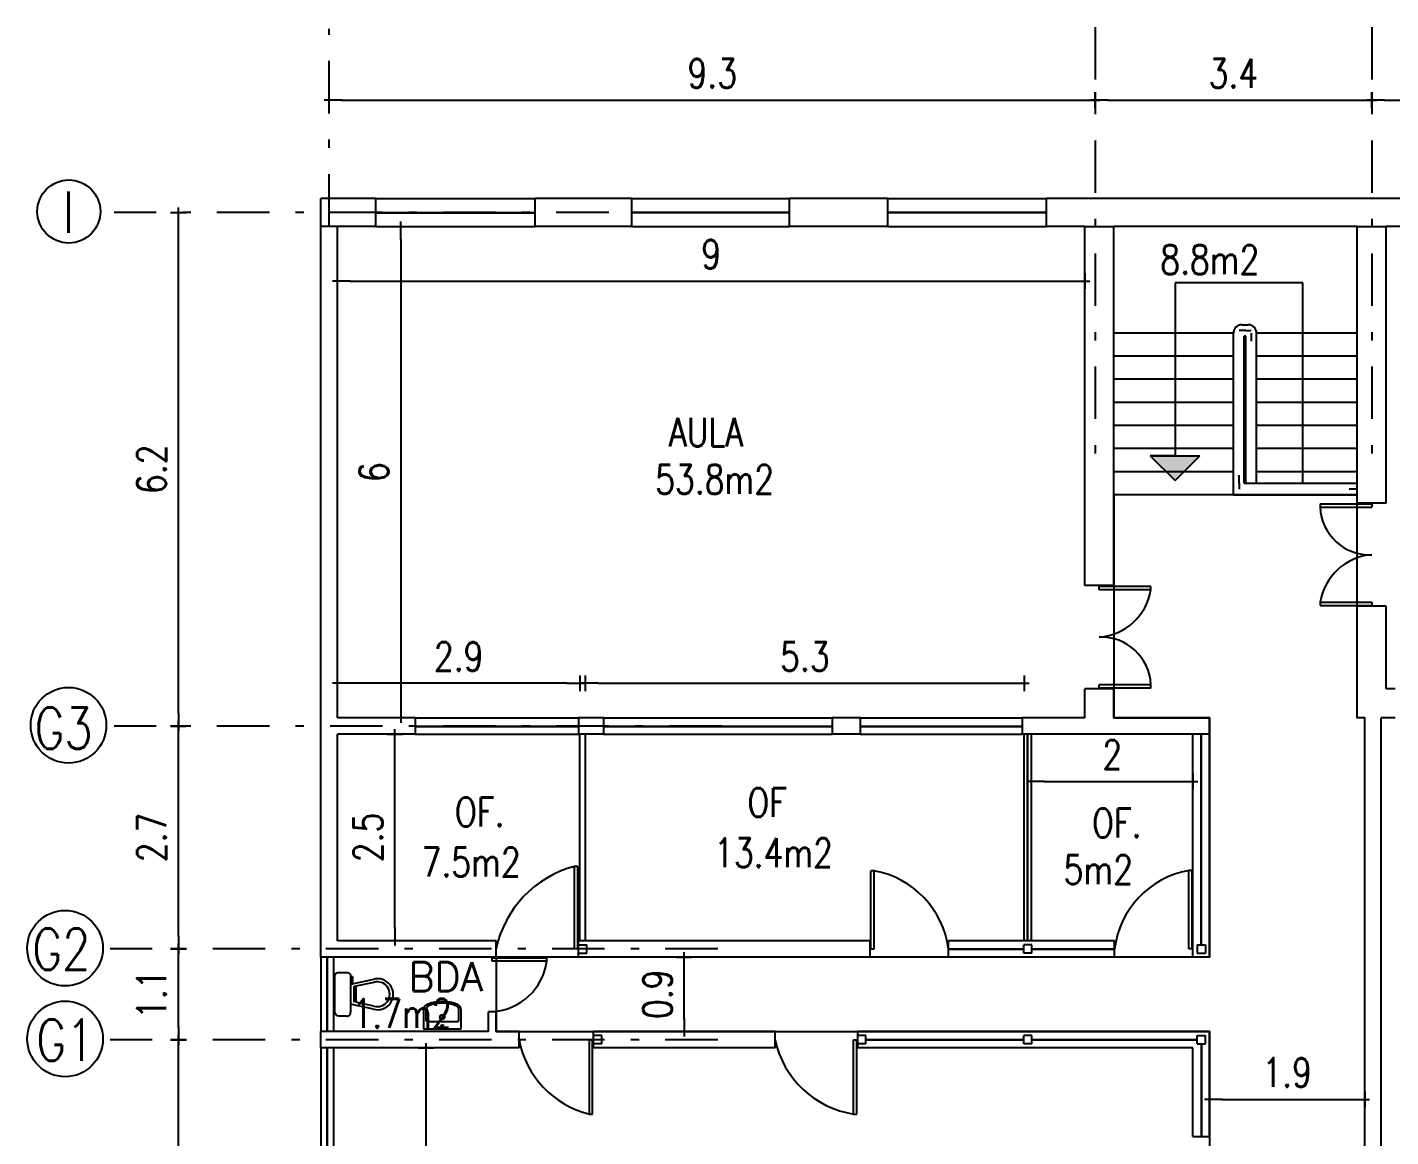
# Model space of a CAD drawing. Extents: x -3099 to -2751, y 5130 to 5248.
# Drawn here: x -3009.63 to -2993.12, y 5214.09 to 5227.53 of the extents above; entities that cross this region are included whole.
import ezdxf

# ---------------------------------------------------------------- set-up
doc = ezdxf.new("R2010")
doc.units = 0
doc.header["$MEASUREMENT"] = 0
doc.linetypes.add('ACAD_ISO07W100', pattern=[3, 0, -3])
doc.linetypes.add('DASHDOT', pattern=[25.4, 12.7, -6.35, 0, -6.35])
doc.layers.get('0').update_dxf_attribs({"linetype": 'CONTINUOUS'})
doc.layers.get('DEFPOINTS').update_dxf_attribs({"color": 3, "linetype": 'CONTINUOUS', "lineweight": 5})
for name, color, linetype in [('ANTEPECHO', 1, 'CONTINUOUS'), ('COTAS', 7, 'CONTINUOUS'), ('EJE_C', 9, 'DASHDOT'), ('ESCALERA', 2, 'CONTINUOUS'), ('MUROS', 5, 'CONTINUOUS'), ('PASAMANO', 1, 'ACAD_ISO07W100'), ('SUPERF-TEXTO', 2, 'CONTINUOUS'), ('SUPERFICIE', 7, 'CONTINUOUS'), ('TEXTO', 3, 'CONTINUOUS'), ('VENTANAS', 2, 'CONTINUOUS')]:
    doc.layers.add(name, color=color, linetype=linetype)
doc.styles.add('cota', font='romans.shx', dxfattribs={"width": 0.8, "height": 0.35})
doc.styles.add('ROMANS', font='romans.shx', dxfattribs={"oblique": 10, "height": 1.3})
doc.styles.add('TEXTO', font='romans.shx', dxfattribs={"width": 0.8, "height": 0.4})
doc.dimstyles.new('ROMANS', dxfattribs={"dimscale": 2, "dimtxt": 0.35, "dimasz": 0.15, "dimexe": 1.25, "dimexo": 0.625, "dimtad": 1, "dimdec": 0, "dimdsep": 46, "dimtxsty": 'cota', "dimcen": 2.5, "dimse1": 1, "dimse2": 1, "dimclrt": 2, "dimadec": 0, "dimazin": 0, "dimtfac": 1, "dimtdec": 0, "dimtmove": 0, "dimatfit": 3, "dimfxl": 0, "dimtolj": 1, "dimtzin": 0, "dimarcsym": 0})

# ---------------------------------------------------------------- blocks, each defined once
blk = doc.blocks.new('COTA_LN')
at = {"layer": 'COTAS'}
for points in [[(-1.05, 0), (0.4, 0)], [(0, 0.63), (0, -0.63)]]:
    blk.add_lwpolyline(points, dxfattribs=at)
at = {"layer": 'COTAS', "color": 20, "const_width": 0.05}
blk.add_lwpolyline([(0, 0.38), (0, -0.38)], dxfattribs=at)
blk = doc.blocks.new('*D97')
at = {"layer": 'COTAS', "color": 0, "lineweight": -2}
blk.add_line((-3004.801, 5211.706), (-3004.801, 5215.016), dxfattribs=at)
at = {"layer": 'DEFPOINTS', "color": 0}
for p in [(-3005.923, 5215.166), (-3004.801, 5215.166), (-3005.923, 5211.556)]:
    blk.add_point(p, dxfattribs=at)
at = {"layer": 'COTAS', "color": 0, "lineweight": -2, "xscale": 0.15, "yscale": 0.15, "zscale": 0.15}
for p, rotation in [((-3004.801, 5215.166), 90), ((-3004.801, 5211.556), 270)]:
    blk.add_blockref('COTA_LN', p, dxfattribs=dict(at, rotation=rotation))
at = {"layer": 'COTAS', "insert": (-3005.126, 5213.361), "char_height": 0.35, "attachment_point": 5, "rotation": 90, "style": 'cota'}
blk.add_mtext('\\A1;3.6', dxfattribs=at)
blk = doc.blocks.new('*D98')
at = {"layer": 'COTAS', "color": 0, "lineweight": -2}
blk.add_line((-3005.179, 5216.616), (-3005.179, 5218.816), dxfattribs=at)
at = {"layer": 'DEFPOINTS', "color": 0}
for p in [(-3005.873, 5218.966), (-3005.179, 5218.966), (-3005.873, 5216.466)]:
    blk.add_point(p, dxfattribs=at)
at = {"layer": 'COTAS', "color": 0, "lineweight": -2, "xscale": 0.15, "yscale": 0.15, "zscale": 0.15}
for p, rotation in [((-3005.179, 5218.966), 90), ((-3005.179, 5216.466), 270)]:
    blk.add_blockref('COTA_LN', p, dxfattribs=dict(at, rotation=rotation))
at = {"layer": 'COTAS', "insert": (-3005.504, 5217.716), "char_height": 0.35, "attachment_point": 5, "rotation": 90, "style": 'cota'}
blk.add_mtext('\\A1;2.5', dxfattribs=at)
blk = doc.blocks.new('*D99')
at = {"layer": 'COTAS', "color": 0, "lineweight": -2}
blk.add_line((-3001.673, 5215.516), (-3001.673, 5216.116), dxfattribs=at)
at = {"layer": 'DEFPOINTS', "color": 0}
for p in [(-3001.673, 5216.266), (-3001.673, 5216.266), (-3001.673, 5215.366)]:
    blk.add_point(p, dxfattribs=at)
at = {"layer": 'COTAS', "color": 0, "lineweight": -2, "xscale": 0.15, "yscale": 0.15, "zscale": 0.15}
for p, rotation in [((-3001.673, 5216.266), 90), ((-3001.673, 5215.366), 270)]:
    blk.add_blockref('COTA_LN', p, dxfattribs=dict(at, rotation=rotation))
at = {"layer": 'COTAS', "insert": (-3001.998, 5215.816), "char_height": 0.35, "attachment_point": 5, "rotation": 90, "style": 'cota'}
blk.add_mtext('\\A1;0.9', dxfattribs=at)
blk = doc.blocks.new('*D100')
at = {"layer": 'COTAS', "color": 0, "lineweight": -2}
blk.add_line((-3003.088, 5219.583), (-3005.723, 5219.583), dxfattribs=at)
at = {"layer": 'DEFPOINTS', "color": 0}
for p in [(-3005.873, 5219.583), (-3005.873, 5218.966), (-3002.938, 5218.966)]:
    blk.add_point(p, dxfattribs=at)
at = {"layer": 'COTAS', "color": 0, "lineweight": -2, "xscale": 0.15, "yscale": 0.15, "zscale": 0.15, "rotation": 180}
blk.add_blockref('COTA_LN', (-3005.873, 5219.583), dxfattribs=at)
at = {"layer": 'COTAS', "color": 0, "lineweight": -2, "xscale": 0.15, "yscale": 0.15, "zscale": 0.15}
blk.add_blockref('COTA_LN', (-3002.938, 5219.583), dxfattribs=at)
at = {"layer": 'COTAS', "insert": (-3004.405, 5219.908), "char_height": 0.35, "attachment_point": 5, "style": 'cota'}
blk.add_mtext('\\A1;2.9', dxfattribs=at)
blk = doc.blocks.new('*D101')
at = {"layer": 'COTAS', "color": 0, "lineweight": -2}
blk.add_line((-3002.718, 5219.583), (-2997.708, 5219.583), dxfattribs=at)
at = {"layer": 'DEFPOINTS', "color": 0}
for p in [(-2997.558, 5219.583), (-3002.868, 5218.966), (-2997.558, 5218.966)]:
    blk.add_point(p, dxfattribs=at)
at = {"layer": 'COTAS', "color": 0, "lineweight": -2, "xscale": 0.15, "yscale": 0.15, "zscale": 0.15, "rotation": 180}
blk.add_blockref('COTA_LN', (-3002.868, 5219.583), dxfattribs=at)
at = {"layer": 'COTAS', "color": 0, "lineweight": -2, "xscale": 0.15, "yscale": 0.15, "zscale": 0.15}
blk.add_blockref('COTA_LN', (-2997.558, 5219.583), dxfattribs=at)
at = {"layer": 'COTAS', "insert": (-3000.213, 5219.908), "char_height": 0.35, "attachment_point": 5, "style": 'cota'}
blk.add_mtext('\\A1;5.3', dxfattribs=at)
blk = doc.blocks.new('*D102')
at = {"layer": 'COTAS', "color": 0, "lineweight": -2}
blk.add_line((-2997.318, 5218.395), (-2995.663, 5218.395), dxfattribs=at)
at = {"layer": 'DEFPOINTS', "color": 0}
for p in [(-2997.468, 5218.966), (-2995.513, 5218.966), (-2995.513, 5218.395)]:
    blk.add_point(p, dxfattribs=at)
at = {"layer": 'COTAS', "color": 0, "lineweight": -2, "xscale": 0.15, "yscale": 0.15, "zscale": 0.15, "rotation": 180}
blk.add_blockref('COTA_LN', (-2997.468, 5218.395), dxfattribs=at)
at = {"layer": 'COTAS', "color": 0, "lineweight": -2, "xscale": 0.15, "yscale": 0.15, "zscale": 0.15}
blk.add_blockref('COTA_LN', (-2995.513, 5218.395), dxfattribs=at)
at = {"layer": 'COTAS', "insert": (-2996.49, 5218.72), "char_height": 0.35, "attachment_point": 5, "style": 'cota'}
blk.add_mtext('\\A1;2', dxfattribs=at)
blk = doc.blocks.new('*D103')
at = {"layer": 'COTAS', "color": 0, "lineweight": -2}
blk.add_line((-3005.723, 5224.456), (-2996.973, 5224.456), dxfattribs=at)
at = {"layer": 'DEFPOINTS', "color": 0}
for p in [(-3005.873, 5225.116), (-2996.823, 5225.116), (-2996.823, 5224.456)]:
    blk.add_point(p, dxfattribs=at)
at = {"layer": 'COTAS', "color": 0, "lineweight": -2, "xscale": 0.15, "yscale": 0.15, "zscale": 0.15, "rotation": 180}
blk.add_blockref('COTA_LN', (-3005.873, 5224.456), dxfattribs=at)
at = {"layer": 'COTAS', "color": 0, "lineweight": -2, "xscale": 0.15, "yscale": 0.15, "zscale": 0.15}
blk.add_blockref('COTA_LN', (-2996.823, 5224.456), dxfattribs=at)
at = {"layer": 'COTAS', "insert": (-3001.348, 5224.781), "char_height": 0.35, "attachment_point": 5, "style": 'cota'}
blk.add_mtext('\\A1;9', dxfattribs=at)
blk = doc.blocks.new('*D104')
at = {"layer": 'COTAS', "color": 0, "lineweight": -2}
blk.add_line((-3005.106, 5224.966), (-3005.106, 5219.316), dxfattribs=at)
at = {"layer": 'DEFPOINTS', "color": 0}
for p in [(-3005.873, 5225.116), (-3005.873, 5219.166), (-3005.106, 5219.166)]:
    blk.add_point(p, dxfattribs=at)
at = {"layer": 'COTAS', "color": 0, "lineweight": -2, "xscale": 0.15, "yscale": 0.15, "zscale": 0.15}
for p, rotation in [((-3005.106, 5225.116), 90), ((-3005.106, 5219.166), 270)]:
    blk.add_blockref('COTA_LN', p, dxfattribs=dict(at, rotation=rotation))
at = {"layer": 'COTAS', "insert": (-3005.431, 5222.141), "char_height": 0.35, "attachment_point": 5, "rotation": 90, "style": 'cota'}
blk.add_mtext('\\A1;6', dxfattribs=at)
blk = doc.blocks.new('*D105')
at = {"layer": 'COTAS', "color": 0, "lineweight": -2}
blk.add_line((-2995.163, 5214.544), (-2993.583, 5214.544), dxfattribs=at)
at = {"layer": 'DEFPOINTS', "color": 0}
for p in [(-2995.313, 5214.731), (-2993.433, 5214.731), (-2993.433, 5214.544)]:
    blk.add_point(p, dxfattribs=at)
at = {"layer": 'COTAS', "color": 0, "lineweight": -2, "xscale": 0.15, "yscale": 0.15, "zscale": 0.15, "rotation": 180}
blk.add_blockref('COTA_LN', (-2995.313, 5214.544), dxfattribs=at)
at = {"layer": 'COTAS', "color": 0, "lineweight": -2, "xscale": 0.15, "yscale": 0.15, "zscale": 0.15}
blk.add_blockref('COTA_LN', (-2993.433, 5214.544), dxfattribs=at)
at = {"layer": 'COTAS', "insert": (-2994.373, 5214.869), "char_height": 0.35, "attachment_point": 5, "style": 'cota'}
blk.add_mtext('\\A1;1.9', dxfattribs=at)
blk = doc.blocks.new('*D134')
at = {"layer": 'COTAS', "color": 0, "lineweight": -2}
blk.add_line((-3007.8, 5211.606), (-3007.8, 5215.116), dxfattribs=at)
at = {"layer": 'DEFPOINTS', "color": 0}
for p in [(-3008.626, 5215.266), (-3007.8, 5215.266), (-3007.402, 5211.456)]:
    blk.add_point(p, dxfattribs=at)
at = {"layer": 'COTAS', "color": 0, "lineweight": -2, "xscale": 0.15, "yscale": 0.15, "zscale": 0.15}
for p, rotation in [((-3007.8, 5215.266), 90), ((-3007.8, 5211.456), 270)]:
    blk.add_blockref('COTA_LN', p, dxfattribs=dict(at, rotation=rotation))
at = {"layer": 'COTAS', "insert": (-3008.125, 5213.361), "char_height": 0.35, "attachment_point": 5, "rotation": 90, "style": 'cota'}
blk.add_mtext('\\A1;3.8', dxfattribs=at)
blk = doc.blocks.new('*D135')
at = {"layer": 'COTAS', "color": 0, "lineweight": -2}
blk.add_line((-3007.8, 5215.416), (-3007.8, 5216.216), dxfattribs=at)
at = {"layer": 'DEFPOINTS', "color": 0}
for p in [(-3008.626, 5216.366), (-3007.8, 5216.366), (-3008.626, 5215.266)]:
    blk.add_point(p, dxfattribs=at)
at = {"layer": 'COTAS', "color": 0, "lineweight": -2, "xscale": 0.15, "yscale": 0.15, "zscale": 0.15}
for p, rotation in [((-3007.8, 5216.366), 90), ((-3007.8, 5215.266), 270)]:
    blk.add_blockref('COTA_LN', p, dxfattribs=dict(at, rotation=rotation))
at = {"layer": 'COTAS', "insert": (-3008.125, 5215.816), "char_height": 0.35, "attachment_point": 5, "rotation": 90, "style": 'cota'}
blk.add_mtext('\\A1;1.1', dxfattribs=at)
blk = doc.blocks.new('*D136')
at = {"layer": 'COTAS', "color": 0, "lineweight": -2}
blk.add_line((-3007.8, 5216.516), (-3007.8, 5218.916), dxfattribs=at)
at = {"layer": 'DEFPOINTS', "color": 0}
for p in [(-3008.576, 5219.066), (-3007.8, 5219.066), (-3008.626, 5216.366)]:
    blk.add_point(p, dxfattribs=at)
at = {"layer": 'COTAS', "color": 0, "lineweight": -2, "xscale": 0.15, "yscale": 0.15, "zscale": 0.15}
for p, rotation in [((-3007.8, 5219.066), 90), ((-3007.8, 5216.366), 270)]:
    blk.add_blockref('COTA_LN', p, dxfattribs=dict(at, rotation=rotation))
at = {"layer": 'COTAS', "insert": (-3008.125, 5217.716), "char_height": 0.35, "attachment_point": 5, "rotation": 90, "style": 'cota'}
blk.add_mtext('\\A1;2.7', dxfattribs=at)
blk = doc.blocks.new('*D137')
at = {"layer": 'COTAS', "color": 0, "lineweight": -2}
blk.add_line((-3007.8, 5219.216), (-3007.8, 5225.136), dxfattribs=at)
at = {"layer": 'DEFPOINTS', "color": 0}
for p in [(-3008.576, 5225.286), (-3007.8, 5225.286), (-3008.576, 5219.066)]:
    blk.add_point(p, dxfattribs=at)
at = {"layer": 'COTAS', "color": 0, "lineweight": -2, "xscale": 0.15, "yscale": 0.15, "zscale": 0.15}
for p, rotation in [((-3007.8, 5225.286), 90), ((-3007.8, 5219.066), 270)]:
    blk.add_blockref('COTA_LN', p, dxfattribs=dict(at, rotation=rotation))
at = {"layer": 'COTAS', "insert": (-3008.125, 5222.176), "char_height": 0.35, "attachment_point": 5, "rotation": 90, "style": 'cota'}
blk.add_mtext('\\A1;6.2', dxfattribs=at)
blk = doc.blocks.new('*D138')
at = {"layer": 'COTAS', "color": 0, "lineweight": -2}
blk.add_line((-3005.823, 5226.647), (-2996.848, 5226.647), dxfattribs=at)
at = {"layer": 'DEFPOINTS', "color": 0}
for p in [(-2996.698, 5227.53), (-3005.973, 5227.511), (-2996.698, 5226.647)]:
    blk.add_point(p, dxfattribs=at)
at = {"layer": 'COTAS', "color": 0, "lineweight": -2, "xscale": 0.15, "yscale": 0.15, "zscale": 0.15, "rotation": 180}
blk.add_blockref('COTA_LN', (-3005.973, 5226.647), dxfattribs=at)
at = {"layer": 'COTAS', "color": 0, "lineweight": -2, "xscale": 0.15, "yscale": 0.15, "zscale": 0.15}
blk.add_blockref('COTA_LN', (-2996.698, 5226.647), dxfattribs=at)
at = {"layer": 'COTAS', "insert": (-3001.335, 5226.972), "char_height": 0.35, "attachment_point": 5, "style": 'cota'}
blk.add_mtext('\\A1;9.3', dxfattribs=at)
blk = doc.blocks.new('*D139')
at = {"layer": 'COTAS', "color": 0, "lineweight": -2}
blk.add_line((-2996.548, 5226.647), (-2993.498, 5226.647), dxfattribs=at)
at = {"layer": 'DEFPOINTS', "color": 0}
for p in [(-2996.698, 5227.53), (-2993.348, 5227.53), (-2993.348, 5226.647)]:
    blk.add_point(p, dxfattribs=at)
at = {"layer": 'COTAS', "color": 0, "lineweight": -2, "xscale": 0.15, "yscale": 0.15, "zscale": 0.15, "rotation": 180}
blk.add_blockref('COTA_LN', (-2996.698, 5226.647), dxfattribs=at)
at = {"layer": 'COTAS', "color": 0, "lineweight": -2, "xscale": 0.15, "yscale": 0.15, "zscale": 0.15}
blk.add_blockref('COTA_LN', (-2993.348, 5226.647), dxfattribs=at)
at = {"layer": 'COTAS', "insert": (-2995.023, 5226.972), "char_height": 0.35, "attachment_point": 5, "style": 'cota'}
blk.add_mtext('\\A1;3.4', dxfattribs=at)
blk = doc.blocks.new('*D140')
at = {"layer": 'COTAS', "color": 0, "lineweight": -2}
blk.add_line((-2993.198, 5226.647), (-2983.578, 5226.647), dxfattribs=at)
at = {"layer": 'DEFPOINTS', "color": 0}
for p in [(-2993.348, 5227.53), (-2983.428, 5227.53), (-2983.428, 5226.647)]:
    blk.add_point(p, dxfattribs=at)
at = {"layer": 'COTAS', "color": 0, "lineweight": -2, "xscale": 0.15, "yscale": 0.15, "zscale": 0.15, "rotation": 180}
blk.add_blockref('COTA_LN', (-2993.348, 5226.647), dxfattribs=at)
at = {"layer": 'COTAS', "color": 0, "lineweight": -2, "xscale": 0.15, "yscale": 0.15, "zscale": 0.15}
blk.add_blockref('COTA_LN', (-2983.428, 5226.647), dxfattribs=at)
at = {"layer": 'COTAS', "insert": (-2988.388, 5226.972), "char_height": 0.35, "attachment_point": 5, "style": 'cota'}
blk.add_mtext('\\A1;9.9', dxfattribs=at)

msp = doc.modelspace()

# ---------------------------------------------------------------- hatches: boundary and pattern name
at = {"layer": 'ESCALERA'}
msp.add_hatch(color=3, dxfattribs=at).paths.add_polyline_path([(-2996.03, 5222.34), (-2995.73, 5222.34), (-2995.43, 5222.34), (-2995.73, 5222.04)])

# ---------------------------------------------------------------- linework, layer by layer
at = {"color": 2}
for p, q in [((-3005.715, 5216.033), (-3005.715, 5215.601)), ((-3005.715, 5216.033), (-3005.691, 5216.033)), ((-3005.691, 5215.961), (-3005.715, 5215.961)), ((-3005.691, 5216.033), (-3005.691, 5215.961)), ((-3005.432, 5215.961), (-3005.652, 5215.913)), ((-3005.672, 5215.721), (-3005.672, 5215.913)), ((-3005.672, 5215.913), (-3005.652, 5215.913)), ((-3005.652, 5215.913), (-3005.652, 5215.721)), ((-3005.432, 5215.673), (-3005.652, 5215.721)), ((-3004.804, 5215.627), (-3004.804, 5215.509)), ((-3004.404, 5215.509), (-3004.404, 5215.627)), ((-3004.78, 5215.485), (-3004.428, 5215.485))]:
    msp.add_line(p, q, dxfattribs=at)
for points in [[(-3005.907, 5215.601), (-3005.907, 5216.045, -0.333333), (-3005.871, 5216.081), (-3005.751, 5216.081, -0.44472), (-3005.715, 5216.033)], [(-3005.763, 5215.553), (-3005.853, 5215.553, -0.388603), (-3005.907, 5215.601)]]:
    msp.add_lwpolyline(points, format="xyb", dxfattribs=at)
for points in [[(-3005.439, 5215.997), (-3005.715, 5215.937)], [(-3005.439, 5215.637), (-3005.715, 5215.697)]]:
    msp.add_lwpolyline(points, dxfattribs=at)
msp.add_lwpolyline([(-3004.828, 5215.401), (-3004.828, 5215.627, -0.310029), (-3004.776, 5215.701, -0.186244), (-3004.431, 5215.701, -0.310029), (-3004.38, 5215.627), (-3004.38, 5215.401, -0.414214), (-3004.388, 5215.393), (-3004.82, 5215.393, -0.414214)], format="xyb", close=True, dxfattribs=at)
for centre, radius in [((-3004.604, 5215.541), 0.028), ((-3004.604, 5215.431), 0.014)]:
    msp.add_circle(centre, radius, dxfattribs=at)
for centre, radius, start, end in [((-3005.386, 5215.817), 0.188, 253.7398, 106.2602), ((-3005.39, 5215.817), 0.15, 253.7398, 106.2602), ((-3004.604, 5215.253), 0.456, 68.8992, 111.0996), ((-3004.459, 5215.625), 0.056, 359.9994, 68.8992), ((-3005.755, 5215.594), 0.0412, 259.5085, 10.4915), ((-3004.78, 5215.509), 0.024, 179.9994, 269.9994)]:
    msp.add_arc(centre, radius, start, end, dxfattribs=at)
at = {"layer": 'ANTEPECHO'}
for p, q in [((-3005.408, 5225.456), (-3003.478, 5225.456)), ((-3002.308, 5225.456), (-3000.398, 5225.456)), ((-2999.208, 5225.456), (-2997.288, 5225.456)), ((-3005.408, 5225.116), (-3003.478, 5225.116)), ((-3002.308, 5225.116), (-3000.398, 5225.116)), ((-2999.208, 5225.116), (-2997.288, 5225.116)), ((-2996.03, 5222.34), (-2995.73, 5222.34)), ((-2995.73, 5222.34), (-2996.03, 5222.34)), ((-2996.03, 5222.34), (-2995.73, 5222.04)), ((-2995.73, 5222.34), (-2995.43, 5222.34)), ((-2995.73, 5222.04), (-2995.43, 5222.34)), ((-3004.933, 5219.166), (-3002.953, 5219.166)), ((-3002.653, 5219.166), (-2999.883, 5219.166)), ((-2999.543, 5219.166), (-2997.583, 5219.166)), ((-3004.933, 5218.966), (-3002.938, 5218.966)), ((-3002.653, 5218.966), (-2999.883, 5218.966)), ((-2999.543, 5218.966), (-2997.583, 5218.966)), ((-3006.073, 5216.266), (-3006.073, 5215.366)), ((-3005.923, 5216.266), (-3005.923, 5215.366)), ((-3006.073, 5215.166), (-3006.073, 5211.556)), ((-3005.923, 5215.166), (-3005.923, 5211.556))]:
    msp.add_line(p, q, dxfattribs=at)
at = {"layer": 'COTAS'}
for points in [[(-3005.873, 5225.116), (-3006.073, 5225.116)], [(-2996.823, 5225.116), (-2996.473, 5225.116)], [(-2993.523, 5225.116), (-2993.173, 5225.116)]]:
    msp.add_lwpolyline(points, dxfattribs=at)
at = {"layer": 'EJE_C', "ltscale": 0.05}
for p, q in [((-2996.698, 5227.53), (-2996.698, 5222.214)), ((-2993.348, 5227.53), (-2993.348, 5222.214))]:
    msp.add_line(p, q, dxfattribs=at)
for points in [[(-3005.973, 5225.116), (-3005.973, 5227.511)], [(-3001.218, 5225.286), (-3008.576, 5225.286)], [(-3001.218, 5219.066), (-3008.576, 5219.066)], [(-3001.268, 5216.366), (-3008.626, 5216.366)], [(-3001.268, 5215.266), (-3008.626, 5215.266)]]:
    msp.add_lwpolyline(points, dxfattribs=at)
at = {"layer": 'EJE_C', "linetype": 'Continuous', "ltscale": 0.05}
for centre, radius in [((-3009.127, 5225.298), 0.382), ((-3009.131, 5219.075), 0.458), ((-3009.172, 5216.375), 0.458), ((-3009.172, 5215.276), 0.458)]:
    msp.add_circle(centre, radius, dxfattribs=at)
at = {"layer": 'ESCALERA', "color": 3}
for p, q in [((-2995.73, 5224.436), (-2995.73, 5222.34)), ((-2994.183, 5224.436), (-2995.73, 5224.436)), ((-2994.183, 5222.006), (-2994.183, 5224.436))]:
    msp.add_line(p, q, dxfattribs=at)
at = {"layer": 'MUROS'}
for p, q in [((-3006.073, 5216.266), (-3006.073, 5225.456)), ((-3005.408, 5225.456), (-3006.073, 5225.456)), ((-3005.408, 5225.116), (-3005.408, 5225.456)), ((-3002.308, 5225.456), (-3003.478, 5225.456)), ((-3003.478, 5225.116), (-3003.478, 5225.456)), ((-3002.308, 5225.116), (-3002.308, 5225.456)), ((-2999.208, 5225.456), (-3000.398, 5225.456)), ((-3000.398, 5225.116), (-3000.398, 5225.456)), ((-2999.208, 5225.116), (-2999.208, 5225.456)), ((-2983.253, 5225.456), (-2997.288, 5225.456)), ((-2997.288, 5225.116), (-2997.288, 5225.456)), ((-3005.873, 5219.166), (-3005.873, 5225.116)), ((-3005.408, 5225.116), (-3005.873, 5225.116)), ((-3002.308, 5225.116), (-3003.478, 5225.116)), ((-2999.208, 5225.116), (-3000.398, 5225.116)), ((-2996.823, 5225.116), (-2997.288, 5225.116)), ((-2996.823, 5220.766), (-2996.823, 5225.116)), ((-2996.473, 5220.766), (-2996.473, 5225.116)), ((-2993.523, 5225.116), (-2996.473, 5225.116)), ((-2993.523, 5222.006), (-2993.523, 5225.116)), ((-2986.403, 5225.116), (-2993.173, 5225.116)), ((-2993.173, 5221.766), (-2993.173, 5225.116)), ((-2994.923, 5223.926), (-2994.843, 5223.926)), ((-2995.023, 5221.866), (-2995.023, 5223.826)), ((-2994.893, 5222.006), (-2994.893, 5223.786)), ((-2994.873, 5223.786), (-2994.893, 5223.786)), ((-2994.873, 5222.006), (-2994.873, 5223.786)), ((-2994.743, 5222.006), (-2994.743, 5223.826)), ((-2994.893, 5222.006), (-2993.523, 5222.006)), ((-2993.523, 5221.866), (-2993.523, 5222.006)), ((-2995.023, 5221.866), (-2993.523, 5221.866)), ((-2993.523, 5221.766), (-2993.523, 5221.866)), ((-2993.173, 5221.766), (-2993.523, 5221.766)), ((-2996.473, 5220.766), (-2996.823, 5220.766)), ((-2993.523, 5219.166), (-2993.523, 5220.516)), ((-2993.173, 5220.516), (-2993.523, 5220.516)), ((-2993.173, 5219.516), (-2993.173, 5220.516)), ((-2996.823, 5219.166), (-2996.823, 5219.516)), ((-2996.473, 5219.516), (-2996.823, 5219.516)), ((-2996.473, 5219.166), (-2996.473, 5219.516)), ((-2993.063, 5219.516), (-2993.173, 5219.516)), ((-3004.933, 5219.166), (-3005.873, 5219.166)), ((-3004.933, 5219.166), (-3004.933, 5218.966)), ((-3002.953, 5219.166), (-3002.953, 5218.966)), ((-3002.653, 5219.166), (-3002.953, 5219.166)), ((-3002.653, 5219.166), (-3002.653, 5218.966)), ((-2999.883, 5219.166), (-2999.883, 5218.966)), ((-2999.543, 5219.166), (-2999.883, 5219.166)), ((-2999.543, 5219.166), (-2999.543, 5218.966)), ((-2997.583, 5219.166), (-2997.583, 5218.966)), ((-2996.823, 5219.166), (-2997.583, 5219.166)), ((-2995.313, 5219.166), (-2996.473, 5219.166)), ((-2995.313, 5216.266), (-2995.313, 5219.166)), ((-2993.433, 5219.166), (-2993.523, 5219.166)), ((-2993.433, 5205.946), (-2993.433, 5219.166)), ((-2993.233, 5205.946), (-2993.233, 5219.166)), ((-2993.063, 5219.166), (-2993.233, 5219.166)), ((-3005.873, 5216.466), (-3005.873, 5218.966)), ((-3004.933, 5218.966), (-3005.873, 5218.966)), ((-3002.653, 5218.966), (-3002.953, 5218.966)), ((-3002.938, 5216.466), (-3002.938, 5218.966)), ((-3002.868, 5216.466), (-3002.868, 5218.966)), ((-2999.543, 5218.966), (-2999.883, 5218.966)), ((-2995.313, 5218.966), (-2997.583, 5218.966)), ((-2997.558, 5216.466), (-2997.558, 5218.966)), ((-2997.468, 5216.466), (-2997.468, 5218.966)), ((-2995.513, 5216.266), (-2995.513, 5218.966)), ((-3003.953, 5216.466), (-3005.873, 5216.466)), ((-3003.953, 5216.266), (-3003.953, 5216.466)), ((-2999.423, 5216.466), (-3002.953, 5216.466)), ((-3002.953, 5216.266), (-3002.953, 5216.466)), ((-2999.423, 5216.266), (-2999.423, 5216.466)), ((-2998.473, 5216.266), (-2998.473, 5216.466)), ((-2996.463, 5216.466), (-2998.473, 5216.466)), ((-2996.463, 5216.266), (-2996.463, 5216.466)), ((-3002.953, 5216.416), (-3002.853, 5216.416)), ((-3002.953, 5216.316), (-3002.853, 5216.316)), ((-3002.853, 5216.316), (-3002.853, 5216.416)), ((-2997.563, 5216.316), (-2997.563, 5216.416)), ((-2997.463, 5216.416), (-2997.563, 5216.416)), ((-2997.463, 5216.316), (-2997.563, 5216.316)), ((-2997.463, 5216.316), (-2997.463, 5216.416)), ((-2995.463, 5216.416), (-2995.463, 5216.316)), ((-2995.463, 5216.416), (-2995.363, 5216.416)), ((-2995.463, 5216.316), (-2995.363, 5216.316)), ((-2995.363, 5216.416), (-2995.363, 5216.316)), ((-3003.953, 5216.266), (-3006.073, 5216.266)), ((-2999.423, 5216.266), (-3002.953, 5216.266)), ((-2996.463, 5216.266), (-2998.473, 5216.266)), ((-2995.313, 5216.266), (-2995.513, 5216.266)), ((-3004.043, 5215.366), (-3004.043, 5215.606)), ((-3003.953, 5215.606), (-3004.043, 5215.606)), ((-3003.953, 5215.366), (-3003.953, 5215.606)), ((-3004.043, 5215.366), (-3006.073, 5215.366)), ((-3006.073, 5215.166), (-3006.073, 5215.366)), ((-3003.673, 5215.366), (-3003.953, 5215.366)), ((-3003.673, 5215.166), (-3003.673, 5215.366)), ((-3000.573, 5215.366), (-3002.773, 5215.366)), ((-3002.773, 5215.166), (-3002.773, 5215.366)), ((-3002.673, 5215.316), (-3002.773, 5215.316)), ((-3002.673, 5215.216), (-3002.673, 5215.316)), ((-3000.573, 5215.166), (-3000.573, 5215.366)), ((-2995.313, 5215.366), (-2999.573, 5215.366)), ((-2999.573, 5215.166), (-2999.573, 5215.366)), ((-2999.473, 5215.316), (-2999.573, 5215.316)), ((-2999.473, 5215.216), (-2999.473, 5215.316)), ((-2997.463, 5215.316), (-2997.563, 5215.316)), ((-2997.563, 5215.216), (-2997.563, 5215.316)), ((-2997.463, 5215.216), (-2997.463, 5215.316)), ((-2995.463, 5215.316), (-2995.363, 5215.316)), ((-2995.463, 5215.216), (-2995.463, 5215.316)), ((-2995.363, 5215.216), (-2995.363, 5215.316)), ((-2995.313, 5214.096), (-2995.313, 5215.366)), ((-3003.673, 5215.166), (-3006.073, 5215.166)), ((-3002.673, 5215.216), (-3002.773, 5215.216)), ((-3000.573, 5215.166), (-3002.773, 5215.166)), ((-2999.473, 5215.216), (-2999.573, 5215.216)), ((-2995.513, 5215.166), (-2999.573, 5215.166)), ((-2997.463, 5215.216), (-2997.563, 5215.216)), ((-2995.513, 5214.096), (-2995.513, 5215.166)), ((-2995.463, 5215.216), (-2995.363, 5215.216)), ((-2995.513, 5214.096), (-2995.313, 5214.096))]:
    msp.add_line(p, q, dxfattribs=at)
for centre, start, end in [((-2994.923, 5223.826), 90, 180), ((-2994.843, 5223.826), 0, 90)]:
    msp.add_arc(centre, 0.1, start, end, dxfattribs=at)
at = {"layer": 'PASAMANO'}
for p, q in [((-2994.873, 5223.858), (-2994.953, 5223.858)), ((-2994.953, 5222.006), (-2994.953, 5223.826)), ((-2994.873, 5223.858), (-2994.808, 5223.858)), ((-2994.808, 5223.826), (-2994.808, 5222.006)), ((-2994.953, 5222.006), (-2994.953, 5221.936)), ((-2993.523, 5221.936), (-2994.953, 5221.936))]:
    msp.add_line(p, q, dxfattribs=at)
at = {"layer": 'SUPERFICIE'}
msp.add_lwpolyline([(-2996.473, 5221.866), (-2996.473, 5219.166), (-2995.313, 5219.166), (-2995.313, 5216.266), (-3003.953, 5216.266), (-3003.953, 5215.366), (-2995.313, 5215.366), (-2995.313, 5211.356), (-2996.703, 5211.356), (-2996.703, 5210.456), (-2996.703, 5205.946), (-2995.473, 5205.946), (-2995.473, 5205.606), (-2994.573, 5205.606), (-2994.573, 5205.946), (-2993.433, 5205.946), (-2993.433, 5219.166), (-2993.523, 5219.166), (-2993.523, 5221.866), (-2996.473, 5221.866)], close=True, dxfattribs=at)
at = {"layer": 'VENTANAS'}
for p, q in [((-3005.408, 5225.286), (-3003.478, 5225.286)), ((-3005.408, 5225.282), (-3003.478, 5225.282)), ((-3002.308, 5225.288), (-3000.398, 5225.288)), ((-3002.308, 5225.284), (-3000.398, 5225.284)), ((-2999.208, 5225.288), (-2997.288, 5225.288)), ((-2999.208, 5225.284), (-2997.288, 5225.284)), ((-2995.023, 5223.826), (-2996.473, 5223.826)), ((-2993.523, 5223.826), (-2994.743, 5223.826)), ((-2995.023, 5223.546), (-2996.473, 5223.546)), ((-2993.523, 5223.546), (-2994.743, 5223.546)), ((-2995.023, 5223.266), (-2996.473, 5223.266)), ((-2993.523, 5223.266), (-2994.743, 5223.266)), ((-2995.023, 5222.986), (-2996.473, 5222.986)), ((-2993.523, 5222.986), (-2994.743, 5222.986)), ((-2995.023, 5222.706), (-2996.473, 5222.706)), ((-2993.523, 5222.706), (-2994.743, 5222.706)), ((-2995.023, 5222.426), (-2996.473, 5222.426)), ((-2993.523, 5222.426), (-2994.743, 5222.426)), ((-2995.023, 5222.146), (-2996.473, 5222.146)), ((-2993.523, 5222.146), (-2994.743, 5222.146)), ((-2995.023, 5221.866), (-2996.473, 5221.866)), ((-2993.973, 5221.756), (-2993.348, 5221.756)), ((-2993.973, 5221.756), (-2993.973, 5221.716)), ((-2993.348, 5221.756), (-2993.348, 5221.716)), ((-2993.973, 5221.716), (-2993.348, 5221.716)), ((-2996.023, 5220.756), (-2996.648, 5220.756)), ((-2996.648, 5220.716), (-2996.648, 5220.756)), ((-2996.023, 5220.716), (-2996.023, 5220.756)), ((-2996.023, 5220.716), (-2996.648, 5220.716)), ((-2993.973, 5220.566), (-2993.348, 5220.566)), ((-2993.973, 5220.566), (-2993.973, 5220.526)), ((-2993.973, 5220.526), (-2993.348, 5220.526)), ((-2993.348, 5220.566), (-2993.348, 5220.526)), ((-2996.023, 5219.566), (-2996.648, 5219.566)), ((-2996.648, 5219.526), (-2996.648, 5219.566)), ((-2996.023, 5219.526), (-2996.648, 5219.526)), ((-2996.023, 5219.526), (-2996.023, 5219.566)), ((-3004.933, 5219.066), (-3002.953, 5219.066)), ((-3004.933, 5219.062), (-3002.953, 5219.062)), ((-3002.653, 5219.066), (-2999.883, 5219.066)), ((-3002.653, 5219.062), (-2999.883, 5219.062)), ((-2999.543, 5219.066), (-2997.583, 5219.066)), ((-2999.543, 5219.062), (-2997.583, 5219.062)), ((-2997.515, 5216.466), (-2997.515, 5218.966)), ((-2997.511, 5216.466), (-2997.511, 5218.966)), ((-2995.415, 5216.416), (-2995.415, 5218.966)), ((-2995.411, 5216.416), (-2995.411, 5218.966)), ((-3003.003, 5216.366), (-3003.003, 5217.366)), ((-3002.963, 5217.366), (-3003.003, 5217.366)), ((-3002.963, 5216.366), (-3002.963, 5217.366)), ((-2999.413, 5216.362), (-2999.413, 5217.312)), ((-2999.373, 5217.312), (-2999.413, 5217.312)), ((-2999.373, 5216.362), (-2999.373, 5217.312)), ((-2995.563, 5216.366), (-2995.563, 5217.316)), ((-2995.523, 5217.316), (-2995.563, 5217.316)), ((-2995.523, 5216.366), (-2995.523, 5217.316)), ((-3002.963, 5216.366), (-3003.003, 5216.366)), ((-2999.373, 5216.362), (-2999.413, 5216.362)), ((-2998.473, 5216.366), (-2997.563, 5216.366)), ((-2998.473, 5216.362), (-2997.563, 5216.362)), ((-2997.463, 5216.368), (-2996.463, 5216.368)), ((-2997.463, 5216.364), (-2996.463, 5216.364)), ((-2995.523, 5216.366), (-2995.563, 5216.366)), ((-3006, 5215.366), (-3006, 5216.266)), ((-3005.996, 5215.366), (-3005.996, 5216.266)), ((-3003.338, 5216.256), (-3003.998, 5216.256)), ((-3003.998, 5216.216), (-3003.998, 5216.256)), ((-3003.338, 5216.216), (-3003.998, 5216.216)), ((-3003.338, 5216.216), (-3003.338, 5216.256)), ((-3006, 5211.556), (-3006, 5215.166)), ((-3005.996, 5211.556), (-3005.996, 5215.166)), ((-3002.823, 5214.366), (-3002.823, 5215.266)), ((-3002.823, 5215.266), (-3002.783, 5215.266)), ((-3002.783, 5214.366), (-3002.783, 5215.266)), ((-2999.623, 5214.366), (-2999.623, 5215.266)), ((-2999.623, 5215.266), (-2999.583, 5215.266)), ((-2999.583, 5214.366), (-2999.583, 5215.266)), ((-2999.473, 5215.268), (-2997.563, 5215.268)), ((-2999.473, 5215.264), (-2997.563, 5215.264)), ((-2997.463, 5215.268), (-2995.463, 5215.268)), ((-2997.463, 5215.264), (-2995.463, 5215.264)), ((-2995.415, 5215.216), (-2995.415, 5214.096)), ((-2995.411, 5215.216), (-2995.411, 5214.096)), ((-3002.823, 5214.366), (-3002.783, 5214.366)), ((-2999.623, 5214.366), (-2999.583, 5214.366))]:
    msp.add_line(p, q, dxfattribs=at)
for centre, radius, start, end in [((-2993.373, 5221.741), 0.601, 182.3978, 272.3741), ((-2993.294, 5220.456), 0.687, 94.467, 170.7611), ((-2996.701, 5220.827), 0.687, 274.467, 350.7611), ((-2996.623, 5219.541), 0.601, 2.3978, 92.3741), ((-3002.663, 5216.092), 1.318, 104.9206, 168.017), ((-2999.579, 5216.215), 1.117, 7.7883, 79.3568), ((-2995.368, 5216.23), 1.103, 100.1826, 173.034), ((-3004.04, 5216.314), 0.709, 273.4343, 352.0566), ((-3004.734, 5215.617), 0.0706, 118.8934, 187.7932), ((-3004.424, 5215.506), 0.0206, 259.4127, 10.586), ((-3002.558, 5215.468), 1.133, 190.2489, 256.4779), ((-2999.449, 5215.501), 1.148, 191.7909, 261.3055)]:
    msp.add_arc(centre, radius, start, end, dxfattribs=at)

# ---------------------------------------------------------------- texts
at = {"layer": 'EJE_C', "ltscale": 0.05, "style": 'ROMANS', "width": 0.8}
for s, p in [('I', (-3009.2, 5225.041)), ('G3', (-3009.542, 5218.789)), ('G2', (-3009.569, 5216.112)), ('G1', (-3009.522, 5215.012))]:
    msp.add_text(s, height=0.5, dxfattribs=at).set_placement(p)
at = {"layer": 'SUPERF-TEXTO', "style": 'TEXTO', "width": 0.8}
for s, p in [('8.8m2', (-2995.909, 5224.54)), ('53.8m2', (-3002.026, 5221.879)), ('13.4m2', (-3001.313, 5217.356)), ('7.5m2', (-3004.855, 5217.243)), ('5m2', (-2997.079, 5217.152)), ('1.7m2', (-3005.691, 5215.41))]:
    msp.add_text(s, height=0.35, dxfattribs=at).set_placement(p)
at = {"layer": 'TEXTO', "style": 'TEXTO', "width": 0.8}
for s, p in [('AULA', (-3001.86, 5222.45)), ('OF', (-3000.909, 5217.964)), ('OF.', (-3004.451, 5217.85)), ('OF.', (-2996.735, 5217.717))]:
    msp.add_text(s, height=0.35, dxfattribs=at).set_placement(p)
at = {"layer": 'TEXTO', "style": 'TEXTO'}
msp.add_text('BDA', height=0.35, dxfattribs=at).set_placement((-3005.012, 5215.854))

# ---------------------------------------------------------------- dimensions: what is measured, and where the dimension line sits
at = {"layer": 'COTAS'}
for base, p1, p2, override, picture, middle in [((-2996.698, 5226.647), (-3005.973, 5227.511), (-2996.698, 5227.53), {"dimscale": 1, "dimexe": 0.15, "dimexo": 0.2, "dimgap": 0.15, "dimdec": 1, "dimzin": 9, "dimblk": 'COTA_LN', "dimcen": 1, "dimclrt": 256, "dimadec": 1, "dimtm": 1e-09, "dimtdec": 1, "dimldrblk": 'COTA_LN'}, '*D138', (-3001.335, 5226.972)), ((-2993.347758952, 5226.646569118), (-2996.697758952, 5227.529550778), (-2993.347758952, 5227.529550778), {"dimscale": 1, "dimexe": 0.15, "dimexo": 0.2, "dimgap": 0.15, "dimdec": 1, "dimzin": 9, "dimblk": 'COTA_LN', "dimcen": 1, "dimclrt": 256, "dimadec": 1, "dimtm": 1e-09, "dimtdec": 1, "dimtmove": 1, "dimldrblk": 'COTA_LN'}, '*D139', (-2995.022758952, 5226.971569118)), ((-2983.428, 5226.647), (-2993.348, 5227.53), (-2983.428, 5227.53), {"dimscale": 1, "dimexe": 0.15, "dimexo": 0.2, "dimgap": 0.15, "dimdec": 1, "dimzin": 9, "dimblk": 'COTA_LN', "dimcen": 1, "dimclrt": 256, "dimadec": 1, "dimtm": 1e-09, "dimtdec": 1, "dimtmove": 1, "dimldrblk": 'COTA_LN'}, '*D140', (-2988.388, 5226.972)), ((-2996.822758952, 5224.456012812), (-3005.872758952, 5225.116143899), (-2996.822758952, 5225.116143899), {"dimscale": 1, "dimexe": 0.15, "dimexo": 0.2, "dimgap": 0.15, "dimdec": 1, "dimzin": 9, "dimblk": 'COTA_LN', "dimcen": 1, "dimclrt": 256, "dimadec": 1, "dimtm": 1e-09, "dimtdec": 1, "dimldrblk": 'COTA_LN'}, '*D103', (-3001.347758952, 5224.781012812)), ((-3005.873, 5219.583), (-3002.938, 5218.966), (-3005.873, 5218.966), {"dimscale": 1, "dimexe": 0.15, "dimexo": 0.2, "dimgap": 0.15, "dimdec": 1, "dimzin": 9, "dimblk": 'COTA_LN', "dimcen": 1, "dimclrt": 256, "dimadec": 1, "dimtm": 1e-09, "dimtdec": 1, "dimldrblk": 'COTA_LN'}, '*D100', (-3004.405, 5219.908)), ((-2997.558, 5219.583), (-3002.868, 5218.966), (-2997.558, 5218.966), {"dimscale": 1, "dimexe": 0.15, "dimexo": 0.2, "dimgap": 0.15, "dimdec": 1, "dimzin": 9, "dimblk": 'COTA_LN', "dimcen": 1, "dimclrt": 256, "dimadec": 1, "dimtm": 1e-09, "dimtdec": 1, "dimldrblk": 'COTA_LN'}, '*D101', (-3000.213, 5219.908)), ((-2995.513, 5218.395), (-2997.468, 5218.966), (-2995.513, 5218.966), {"dimscale": 1, "dimexe": 0.15, "dimexo": 0.2, "dimgap": 0.15, "dimdec": 1, "dimzin": 9, "dimblk": 'COTA_LN', "dimcen": 1, "dimclrt": 256, "dimadec": 1, "dimtm": 1e-09, "dimtdec": 1, "dimldrblk": 'COTA_LN'}, '*D102', (-2996.49, 5218.72)), ((-2993.433, 5214.544), (-2995.313, 5214.731), (-2993.433, 5214.731), {"dimscale": 1, "dimexe": 0.15, "dimexo": 0.2, "dimgap": 0.15, "dimdec": 1, "dimzin": 9, "dimblk": 'COTA_LN', "dimcen": 1, "dimclrt": 256, "dimadec": 1, "dimtm": 1e-09, "dimtdec": 1, "dimldrblk": 'COTA_LN'}, '*D105', (-2994.373, 5214.869))]:
    dim = msp.add_linear_dim(base=base, p1=p1, p2=p2, dimstyle='ROMANS', override=override, dxfattribs=at)
    dim.commit()
    dim.dimension.update_dxf_attribs({"geometry": picture, "text_midpoint": middle})
for base, p1, p2, override, picture, middle in [((-3007.8, 5225.286), (-3008.576, 5219.066), (-3008.576, 5225.286), {"dimscale": 1, "dimexe": 0.15, "dimexo": 0.2, "dimgap": 0.15, "dimdec": 1, "dimzin": 9, "dimblk": 'COTA_LN', "dimcen": 1, "dimclrt": 256, "dimadec": 1, "dimtm": 1e-09, "dimtdec": 1, "dimtmove": 1, "dimldrblk": 'COTA_LN'}, '*D137', (-3008.125, 5222.176)), ((-3005.10595044, 5219.166143899), (-3005.872758952, 5225.116143899), (-3005.872758952, 5219.166143899), {"dimscale": 1, "dimexe": 0.15, "dimexo": 0.2, "dimgap": 0.15, "dimdec": 1, "dimzin": 9, "dimblk": 'COTA_LN', "dimcen": 1, "dimclrt": 256, "dimadec": 1, "dimtm": 1e-09, "dimtdec": 1, "dimldrblk": 'COTA_LN'}, '*D104', (-3005.43095044, 5222.141143899)), ((-3007.8, 5219.066), (-3008.626, 5216.366), (-3008.576, 5219.066), {"dimscale": 1, "dimexe": 0.15, "dimexo": 0.2, "dimgap": 0.15, "dimdec": 1, "dimzin": 9, "dimblk": 'COTA_LN', "dimcen": 1, "dimclrt": 256, "dimadec": 1, "dimtm": 1e-09, "dimtdec": 1, "dimtmove": 1, "dimldrblk": 'COTA_LN'}, '*D136', (-3008.125, 5217.716)), ((-3005.179, 5218.966), (-3005.873, 5216.466), (-3005.873, 5218.966), {"dimscale": 1, "dimexe": 0.15, "dimexo": 0.2, "dimgap": 0.15, "dimdec": 1, "dimzin": 9, "dimblk": 'COTA_LN', "dimcen": 1, "dimclrt": 256, "dimadec": 1, "dimtm": 1e-09, "dimtdec": 1, "dimldrblk": 'COTA_LN'}, '*D98', (-3005.504, 5217.716)), ((-3007.8, 5216.366), (-3008.626, 5215.266), (-3008.626, 5216.366), {"dimscale": 1, "dimexe": 0.15, "dimexo": 0.2, "dimgap": 0.15, "dimdec": 1, "dimzin": 9, "dimblk": 'COTA_LN', "dimcen": 1, "dimclrt": 256, "dimadec": 1, "dimtm": 1e-09, "dimtdec": 1, "dimtmove": 1, "dimldrblk": 'COTA_LN'}, '*D135', (-3008.125, 5215.816)), ((-3001.673, 5216.266), (-3001.673, 5215.366), (-3001.673, 5216.266), {"dimscale": 1, "dimexe": 0.15, "dimexo": 0.2, "dimgap": 0.15, "dimdec": 1, "dimzin": 9, "dimblk": 'COTA_LN', "dimcen": 1, "dimclrt": 256, "dimadec": 1, "dimtm": 1e-09, "dimtdec": 1, "dimldrblk": 'COTA_LN'}, '*D99', (-3001.998, 5215.816)), ((-3007.8, 5215.266), (-3007.402, 5211.456), (-3008.626, 5215.266), {"dimscale": 1, "dimexe": 0.15, "dimexo": 0.2, "dimgap": 0.15, "dimdec": 1, "dimzin": 9, "dimblk": 'COTA_LN', "dimcen": 1, "dimclrt": 256, "dimadec": 1, "dimtm": 1e-09, "dimtdec": 1, "dimtmove": 1, "dimldrblk": 'COTA_LN'}, '*D134', (-3008.125, 5213.361)), ((-3004.801, 5215.166), (-3005.923, 5211.556), (-3005.923, 5215.166), {"dimscale": 1, "dimexe": 0.15, "dimexo": 0.2, "dimgap": 0.15, "dimdec": 1, "dimzin": 9, "dimblk": 'COTA_LN', "dimcen": 1, "dimclrt": 256, "dimadec": 1, "dimtm": 1e-09, "dimtdec": 1, "dimldrblk": 'COTA_LN'}, '*D97', (-3005.126, 5213.361))]:
    dim = msp.add_linear_dim(base=base, p1=p1, p2=p2, angle=90, dimstyle='ROMANS', override=override, dxfattribs=at)
    dim.commit()
    dim.dimension.update_dxf_attribs({"geometry": picture, "text_midpoint": middle})

doc.saveas('drawing.dxf')
